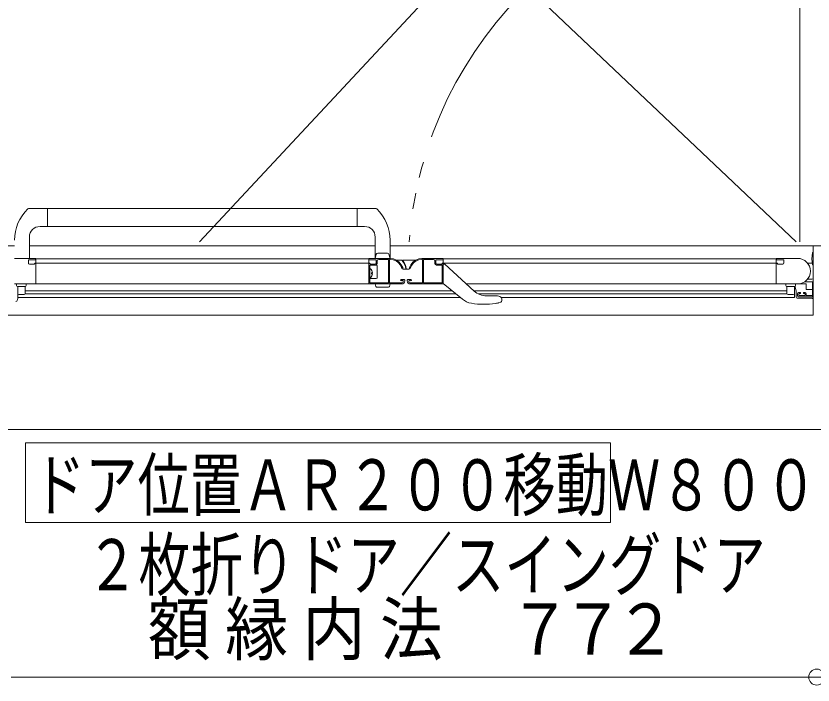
# Model space of a CAD drawing. Units: millimetres on the paper. Extents: x -305 to 305, y -152 to 152.
# Drawn here: x -109.98 to -80.02, y 4.61 to 29.74 of the extents above; entities that cross this region are included whole.
import ezdxf
from ezdxf.enums import TextEntityAlignment as Align

# ---------------------------------------------------------------- set-up
doc = ezdxf.new("R2010")
doc.units = ezdxf.units.MM
doc.linetypes.add('LONG_DOUBLE_CHAIN', pattern=[21.8, 18, -1, 0.6, -0.6, 0.6, -1])
doc.layers.add('0-0_0', color=7, linetype='Continuous', lineweight=9)
doc.layers.add('0-1_VIEW0001', color=7, linetype='Continuous', lineweight=9)
doc.styles.add('ＭＳ ゴシック', font='')
doc.styles.get('ＭＳ ゴシック').set_extended_font_data('MS Gothic')

# ---------------------------------------------------------------- blocks, each defined once
blk = doc.blocks.new('_ORIGIN')
at = {"layer": '0-0_0'}
blk.add_line((0, 0), (-1, 0), dxfattribs=at)
blk.add_circle((0, 0), 0.5, dxfattribs=at)

msp = doc.modelspace()

# ---------------------------------------------------------------- linework, layer by layer
at = {"layer": '0-1_VIEW0001', "linetype": 'LONG_DOUBLE_CHAIN'}
for p, q in [((-80.518, 34.906), (-80.518, 21.263)), ((-93.761, 31.253), (-103.085, 21.263)), ((-91.208, 31.253), (-80.648, 21.263))]:
    msp.add_line(p, q, dxfattribs=at)
at = {"layer": '0-1_VIEW0001'}
for p, q in [((-109.485, 22.515), (-96.471, 22.515)), ((-108.797, 21.835), (-108.797, 22.515)), ((-97.158, 21.835), (-97.158, 22.515)), ((-109.077, 21.835), (-96.877, 21.835)), ((-109.477, 20.635), (-109.477, 21.435)), ((-96.478, 20.635), (-96.478, 21.435)), ((-95.918, 21.317), (-95.918, 20.635)), ((-109.478, 21.103), (-96.478, 21.103)), ((-95.918, 21.103), (-80.018, 21.103)), ((-95.918, 21.103), (-71.437, 21.103)), ((-71.338, 21.103), (-95.918, 21.103)), ((-80.018, 18.503), (-80.018, 21.103)), ((-96.478, 20.635), (-96.436, 20.791)), ((-96.018, 20.835), (-96.378, 20.835)), ((-95.918, 20.635), (-95.96, 20.791)), ((-110.038, 20.635), (-109.25, 20.635)), ((-109.518, 20.563), (-109.518, 20.463)), ((-109.261, 20.583), (-109.498, 20.583)), ((-109.478, 20.423), (-109.298, 20.423)), ((-109.266, 20.455), (-109.261, 20.455)), ((-109.243, 20.592), (-109.255, 20.585)), ((-109.255, 20.454), (-109.243, 20.447)), ((-96.718, 20.623), (-109.238, 20.623)), ((-109.238, 20.623), (-109.238, 20.602)), ((-109.238, 20.455), (-96.718, 20.455)), ((-109.238, 20.436), (-109.238, 19.683)), ((-96.718, 20.602), (-96.718, 20.623)), ((-96.718, 19.683), (-96.718, 20.623)), ((-96.7, 20.585), (-96.712, 20.592)), ((-96.712, 20.447), (-96.7, 20.454)), ((-96.706, 20.635), (-95.917, 20.635)), ((-96.458, 20.583), (-96.694, 20.583)), ((-96.694, 20.455), (-96.69, 20.455)), ((-96.666, 20.387), (-96.466, 20.387)), ((-96.658, 20.423), (-96.478, 20.423)), ((-96.438, 20.463), (-96.438, 20.563)), ((-96.406, 20.447), (-96.406, 20.539)), ((-96.346, 20.599), (-95.986, 20.599)), ((-95.974, 20.587), (-95.974, 19.723)), ((-95.938, 20.587), (-95.938, 19.723)), ((-95.917, 20.599), (-95.926, 20.599)), ((-95.678, 20.571), (-95.493, 20.571)), ((-95.501, 20.395), (-95.441, 20.291)), ((-95.343, 20.563), (-95.427, 20.563)), ((-94.957, 20.571), (-95.318, 20.571)), ((-95.134, 20.395), (-95.194, 20.291)), ((-93.93, 20.635), (-94.719, 20.635)), ((-94.719, 20.599), (-94.71, 20.599)), ((-94.698, 20.587), (-94.698, 19.723)), ((-94.662, 20.587), (-94.662, 19.723)), ((-94.29, 20.599), (-94.65, 20.599)), ((-94.23, 20.447), (-94.23, 20.539)), ((-94.198, 20.463), (-94.198, 20.563)), ((-94.178, 20.583), (-93.941, 20.583)), ((-93.97, 20.387), (-94.17, 20.387)), ((-93.978, 20.423), (-94.158, 20.423)), ((-93.941, 20.455), (-93.946, 20.455)), ((-93.935, 20.585), (-93.923, 20.592)), ((-93.923, 20.447), (-93.935, 20.454)), ((-93.918, 20.623), (-93.918, 19.675)), ((-93.918, 20.623), (-81.398, 20.623)), ((-93.918, 20.602), (-93.918, 20.623)), ((-81.398, 20.455), (-93.918, 20.455)), ((-93.918, 19.683), (-93.918, 20.436)), ((-93.918, 20.415), (-93.858, 20.415)), ((-93.858, 20.415), (-92.758, 19.409)), ((-81.398, 20.623), (-81.398, 19.675)), ((-81.398, 20.623), (-81.398, 20.602)), ((-81.398, 20.436), (-81.398, 19.683)), ((-81.392, 20.592), (-81.38, 20.585)), ((-81.38, 20.454), (-81.392, 20.447)), ((-80.598, 20.635), (-81.386, 20.635)), ((-81.374, 20.583), (-81.138, 20.583)), ((-81.37, 20.455), (-81.374, 20.455)), ((-81.158, 20.423), (-81.338, 20.423)), ((-81.118, 20.563), (-81.118, 20.463)), ((-80.044, 20.455), (-80.223, 20.455)), ((-96.438, 20.375), (-96.678, 20.375)), ((-96.678, 19.723), (-96.678, 20.375)), ((-96.678, 20.155), (-96.678, 20.201)), ((-96.578, 20.092), (-96.614, 20.092)), ((-96.398, 20.335), (-96.398, 19.915)), ((-95.485, 20.296), (-95.532, 20.377)), ((-95.442, 20.287), (-95.442, 20.247)), ((-95.429, 20.235), (-95.337, 20.235)), ((-95.205, 20.235), (-95.3, 20.235)), ((-95.193, 20.287), (-95.193, 20.247)), ((-95.15, 20.296), (-95.103, 20.377)), ((-93.958, 19.723), (-93.958, 20.375)), ((-96.718, 19.675), (-96.718, 19.875)), ((-96.718, 19.743), (-96.718, 19.816)), ((-96.678, 19.909), (-96.678, 19.955)), ((-96.678, 19.875), (-96.438, 19.875)), ((-95.506, 19.839), (-95.386, 19.839)), ((-95.442, 19.799), (-95.483, 19.799)), ((-95.422, 19.755), (-95.422, 19.779)), ((-95.366, 19.819), (-95.366, 19.795)), ((-95.27, 19.819), (-95.27, 19.795)), ((-95.13, 19.839), (-95.25, 19.839)), ((-95.214, 19.755), (-95.214, 19.779)), ((-95.194, 19.799), (-95.152, 19.799)), ((-80.058, 19.855), (-80.223, 19.855)), ((-109.246, 19.675), (-110.038, 19.675)), ((-109.958, 19.675), (-109.958, 19.615)), ((-109.638, 19.575), (-109.918, 19.575)), ((-109.918, 19.113), (-109.918, 19.575)), ((-109.638, 19.315), (-109.638, 19.575)), ((-109.598, 19.615), (-109.598, 19.675)), ((-96.718, 19.7), (-96.718, 19.743)), ((-96.718, 19.695), (-96.718, 19.7)), ((-96.678, 19.675), (-96.71, 19.675)), ((-95.982, 19.715), (-96.67, 19.715)), ((-96.478, 19.675), (-96.452, 19.576)), ((-95.972, 19.555), (-96.424, 19.555)), ((-95.918, 19.675), (-95.945, 19.576)), ((-95.93, 19.715), (-95.462, 19.715)), ((-94.706, 19.715), (-95.174, 19.715)), ((-95.15, 19.675), (-93.926, 19.675)), ((-94.654, 19.715), (-93.966, 19.715)), ((-93.201, 19.104), (-93.918, 19.695)), ((-80.278, 19.675), (-93.049, 19.675)), ((-81.038, 19.615), (-81.038, 19.675)), ((-80.998, 19.575), (-80.718, 19.575)), ((-80.998, 19.315), (-80.998, 19.575)), ((-80.718, 19.165), (-80.718, 19.575)), ((-80.678, 19.675), (-80.678, 19.615)), ((-80.677, 19.675), (-80.598, 19.675)), ((-80.338, 19.754), (-80.046, 19.754)), ((-80.038, 19.746), (-80.038, 19.195)), ((-109.878, 19.275), (-109.678, 19.275)), ((-93.579, 19.415), (-109.638, 19.415)), ((-93.443, 19.303), (-109.638, 19.303)), ((-80.998, 19.418), (-92.767, 19.418)), ((-80.998, 19.306), (-92.61, 19.306)), ((-92.289, 19.228), (-91.958, 19.228)), ((-91.922, 19.228), (-91.923, 19.228)), ((-80.758, 19.275), (-80.958, 19.275)), ((-80.598, 19.315), (-80.598, 19.235)), ((-80.506, 19.355), (-80.558, 19.355)), ((-80.01, 19.195), (-80.558, 19.195)), ((-80.554, 19.247), (-80.554, 19.303)), ((-80.542, 19.315), (-80.506, 19.315)), ((-80.326, 19.235), (-80.542, 19.235)), ((-80.494, 19.327), (-80.494, 19.343)), ((-80.374, 19.343), (-80.374, 19.327)), ((-80.318, 19.355), (-80.362, 19.355)), ((-80.362, 19.315), (-80.326, 19.315)), ((-80.314, 19.303), (-80.314, 19.247)), ((-80.278, 19.247), (-80.278, 19.315)), ((-80.01, 19.235), (-80.266, 19.235)), ((-93.264, 19.162), (-109.918, 19.162)), ((-93.199, 19.107), (-93.201, 19.104)), ((-92.859, 18.953), (-92.86, 18.949)), ((-91.951, 18.943), (-91.951, 18.946)), ((-91.854, 18.959), (-91.844, 18.962)), ((-91.844, 18.962), (-91.757, 18.995)), ((-80.718, 19.165), (-91.718, 19.165)), ((-91.718, 19.111), (-91.718, 19.051)), ((-80.038, 19.146), (-80.618, 19.146)), ((-80.05, 19.13), (-80.038, 19.13)), ((-79.079, 14.203), (-111.558, 14.203)), ((-109.629, 10.708), (-109.629, 13.708)), ((-109.629, 13.708), (-87.629, 13.708)), ((-87.629, 10.708), (-87.629, 13.708)), ((-109.629, 10.708), (-87.629, 10.708)), ((-110.158, 4.905), (-80.478, 4.905))]:
    msp.add_line(p, q, dxfattribs=at)
for points in [[(-80.018, 18.503), (-110.618, 18.503), (-110.618, 21.103), (-110.038, 21.103)], [(-109.498, 20.583), (-109.512, 20.577), (-109.518, 20.563)], [(-109.518, 20.463), (-109.506, 20.435), (-109.478, 20.423)], [(-109.298, 20.423), (-109.283, 20.429), (-109.278, 20.443), (-109.274, 20.452), (-109.266, 20.455)], [(-109.255, 20.585), (-109.258, 20.584), (-109.261, 20.583)], [(-109.261, 20.455), (-109.258, 20.455), (-109.255, 20.454)], [(-109.25, 20.635), (-109.241, 20.632), (-109.238, 20.623)], [(-109.238, 20.602), (-109.239, 20.596), (-109.243, 20.592)], [(-109.243, 20.447), (-109.239, 20.442), (-109.238, 20.436)], [(-109.238, 20.623), (-109.238, 19.675), (-95.486, 19.675)], [(-96.718, 20.623), (-96.714, 20.632), (-96.706, 20.635)], [(-96.712, 20.592), (-96.716, 20.596), (-96.718, 20.602)], [(-96.718, 20.436), (-96.716, 20.442), (-96.712, 20.447)], [(-96.694, 20.583), (-96.697, 20.584), (-96.7, 20.585)], [(-96.7, 20.454), (-96.697, 20.455), (-96.694, 20.455)], [(-96.69, 20.455), (-96.681, 20.452), (-96.678, 20.443), (-96.672, 20.429), (-96.658, 20.423)], [(-96.678, 20.375), (-96.674, 20.384), (-96.666, 20.387)], [(-96.478, 20.423), (-96.449, 20.435), (-96.438, 20.463)], [(-96.466, 20.387), (-96.423, 20.405), (-96.406, 20.447)], [(-96.438, 20.563), (-96.443, 20.577), (-96.458, 20.583)], [(-96.406, 20.539), (-96.388, 20.582), (-96.346, 20.599)], [(-95.986, 20.599), (-95.977, 20.596), (-95.974, 20.587)], [(-95.926, 20.599), (-95.934, 20.596), (-95.938, 20.587)], [(-95.917, 20.635), (-95.793, 20.618), (-95.677, 20.571), (-95.578, 20.494), (-95.501, 20.395)], [(-95.532, 20.377), (-95.603, 20.468), (-95.695, 20.54), (-95.802, 20.583), (-95.917, 20.599)], [(-94.719, 20.635), (-94.843, 20.618), (-94.959, 20.571), (-95.057, 20.494), (-95.134, 20.395)], [(-95.103, 20.377), (-95.032, 20.468), (-94.941, 20.54), (-94.833, 20.583), (-94.719, 20.599)], [(-94.71, 20.599), (-94.701, 20.596), (-94.698, 20.587)], [(-94.65, 20.599), (-94.658, 20.596), (-94.662, 20.587)], [(-94.23, 20.539), (-94.247, 20.582), (-94.29, 20.599)], [(-94.17, 20.387), (-94.212, 20.405), (-94.23, 20.447)], [(-94.198, 20.563), (-94.192, 20.577), (-94.178, 20.583)], [(-94.158, 20.423), (-94.186, 20.435), (-94.198, 20.463)], [(-93.946, 20.455), (-93.954, 20.452), (-93.958, 20.443), (-93.963, 20.429), (-93.978, 20.423)], [(-93.958, 20.375), (-93.961, 20.384), (-93.97, 20.387)], [(-93.941, 20.583), (-93.938, 20.584), (-93.935, 20.585)], [(-93.935, 20.454), (-93.938, 20.455), (-93.941, 20.455)], [(-93.918, 20.623), (-93.921, 20.632), (-93.93, 20.635)], [(-93.923, 20.592), (-93.919, 20.596), (-93.918, 20.602)], [(-93.918, 20.436), (-93.919, 20.442), (-93.923, 20.447)], [(-81.386, 20.635), (-81.394, 20.632), (-81.398, 20.623)], [(-81.398, 20.602), (-81.396, 20.596), (-81.392, 20.592)], [(-81.392, 20.447), (-81.396, 20.442), (-81.398, 20.436)], [(-81.38, 20.585), (-81.377, 20.584), (-81.374, 20.583)], [(-81.374, 20.455), (-81.377, 20.455), (-81.38, 20.454)], [(-81.338, 20.423), (-81.352, 20.429), (-81.358, 20.443), (-81.361, 20.452), (-81.37, 20.455)], [(-81.118, 20.463), (-81.129, 20.435), (-81.158, 20.423)], [(-81.138, 20.583), (-81.123, 20.577), (-81.118, 20.563)], [(-96.578, 20.058), (-96.614, 20.058), (-96.614, 20.092)], [(-95.441, 20.291), (-95.459, 20.255), (-95.484, 20.287), (-95.484, 20.292), (-95.485, 20.296)], [(-95.194, 20.291), (-95.176, 20.255), (-95.151, 20.287), (-95.151, 20.292), (-95.15, 20.296)], [(-95.483, 19.799), (-95.487, 19.799), (-95.491, 19.797), (-95.528, 19.807), (-95.506, 19.839)], [(-95.422, 19.779), (-95.427, 19.793), (-95.442, 19.799)], [(-95.386, 19.839), (-95.371, 19.833), (-95.366, 19.819)], [(-95.25, 19.839), (-95.264, 19.833), (-95.27, 19.819)], [(-95.214, 19.779), (-95.208, 19.793), (-95.194, 19.799)], [(-95.152, 19.799), (-95.148, 19.799), (-95.145, 19.797), (-95.107, 19.807), (-95.13, 19.839)], [(-109.238, 19.683), (-109.24, 19.678), (-109.246, 19.675)], [(-96.71, 19.675), (-96.715, 19.678), (-96.718, 19.683)], [(-96.67, 19.715), (-96.675, 19.718), (-96.678, 19.723)], [(-95.974, 19.723), (-95.976, 19.718), (-95.982, 19.715)], [(-95.938, 19.723), (-95.935, 19.718), (-95.93, 19.715)], [(-94.698, 19.723), (-94.7, 19.718), (-94.706, 19.715)], [(-94.662, 19.723), (-94.659, 19.718), (-94.654, 19.715)], [(-93.966, 19.715), (-93.96, 19.718), (-93.958, 19.723)], [(-93.926, 19.675), (-93.92, 19.678), (-93.918, 19.683)], [(-81.398, 19.683), (-81.395, 19.678), (-81.39, 19.675)], [(-80.696, 19.584), (-80.693, 19.573), (-80.688, 19.553), (-80.683, 19.533), (-80.678, 19.513)], [(-80.65, 19.178), (-80.65, 19.405), (-80.678, 19.513)], [(-80.038, 19.461), (-80.278, 19.461), (-80.278, 19.675)], [(-80.558, 19.355), (-80.586, 19.344), (-80.598, 19.315)], [(-80.598, 19.235), (-80.586, 19.207), (-80.558, 19.195)], [(-80.554, 19.303), (-80.55, 19.312), (-80.542, 19.315)], [(-80.542, 19.235), (-80.55, 19.239), (-80.554, 19.247)], [(-80.494, 19.343), (-80.497, 19.352), (-80.506, 19.355)], [(-80.506, 19.315), (-80.497, 19.319), (-80.494, 19.327)], [(-80.362, 19.355), (-80.37, 19.352), (-80.374, 19.343)], [(-80.374, 19.327), (-80.37, 19.319), (-80.362, 19.315)], [(-80.326, 19.315), (-80.317, 19.312), (-80.314, 19.303)], [(-80.314, 19.247), (-80.317, 19.239), (-80.326, 19.235)], [(-80.278, 19.315), (-80.289, 19.344), (-80.318, 19.355)], [(-80.266, 19.235), (-80.274, 19.239), (-80.278, 19.247)], [(-91.844, 18.962), (-91.846, 18.962), (-91.859, 18.96), (-91.882, 18.956), (-91.914, 18.951), (-91.951, 18.946)], [(-80.05, 19.13), (-80.047, 19.128), (-80.045, 19.125), (-80.043, 19.123), (-80.041, 19.121), (-80.04, 19.12), (-80.039, 19.119), (-80.038, 19.118), (-80.038, 19.118)]]:
    msp.add_lwpolyline(points, dxfattribs=at)
at = {"layer": '0-1_VIEW0001', "linetype": 'LONG_DOUBLE_CHAIN'}
msp.add_arc((-80.518, 20.179), 14.726, 90, 175.7784, dxfattribs=at)
at = {"layer": '0-1_VIEW0001'}
for centre, radius, start, end in [((-108.397, 21.317), 1.64, 134.2201, 180), ((-109.485, 22.435), 0.08, 90, 134.2201), ((-96.47, 22.435), 0.08, 45.7799, 90), ((-97.558, 21.317), 1.64, 0, 45.7799), ((-109.077, 21.435), 0.4, 90, 180), ((-96.878, 21.435), 0.4, 0, 90), ((-96.378, 20.775), 0.06, 90, 165), ((-96.018, 20.775), 0.06, 15, 90), ((-79.015, 20.623), 1.043, 167.576, 192.424), ((-80.014, 20.843), 0.02, 90, 167.576), ((-95.493, 20.531), 0.04, 39.4456, 90), ((-95.95, 20.155), 0.632, 8.5307, 39.4456), ((-95.427, 20.551), 0.012, 90, 217.3828), ((-95.946, 20.155), 0.64, 8.1091, 37.3828), ((-95.318, 20.531), 0.04, 90, 121.2592), ((-80.598, 20.155), 0.48, 270, 90), ((-80.014, 20.403), 0.02, 192.424, 270), ((-96.667, 20.234), 0.011, 52.2859, 180), ((-96.79, 20.075), 0.212, 4.5994, 52.2859), ((-96.438, 20.335), 0.04, 0, 90), ((-95.43, 20.247), 0.012, 180, 270), ((-95.337, 20.247), 0.012, 270, 8.5307), ((-95.3, 20.247), 0.012, 188.1091, 270), ((-95.205, 20.247), 0.012, 270, 0), ((-96.667, 19.916), 0.011, 180, 307.7141), ((-96.79, 20.075), 0.212, 307.7141, 355.4006), ((-96.438, 19.915), 0.04, 270, 0), ((-95.486, 19.795), 0.12, 270, 0), ((-95.15, 19.795), 0.12, 180, 270), ((-80.058, 19.895), 0.04, 270, 0), ((-109.918, 19.615), 0.04, 180, 270), ((-109.638, 19.615), 0.04, 270, 0), ((-96.424, 19.583), 0.028, 195, 270), ((-95.972, 19.583), 0.028, 270, 345), ((-95.462, 19.755), 0.04, 270, 0), ((-95.174, 19.755), 0.04, 180, 270), ((-80.998, 19.615), 0.04, 180, 270), ((-80.718, 19.615), 0.04, 270, 0), ((-80.046, 19.746), 0.008, 0, 90), ((-109.878, 19.315), 0.04, 180, 270), ((-109.678, 19.315), 0.04, 270, 0), ((-92.29, 19.921), 0.693, 227.5638, 270.1113), ((-91.917, 0.816), 18.412, 90.0166, 90.1273), ((-91.922, 20.064), 0.836, 269.9965, 270.4865), ((-91.915, 18.948), 0.28, 54.184, 91.096), ((-91.915, 18.951), 0.277, 89.9707, 90.7402), ((-80.958, 19.315), 0.04, 180, 270), ((-80.758, 19.315), 0.04, 270, 0), ((-80.038, 19.438), 0.02, 0, 90), ((-110.035, 19.116), 0.118, 295.7869, 1.5374), ((-92.743, 19.66), 0.72, 230.4856, 260.6984), ((-92.385, 21.846), 2.935, 260.6984, 278.5184), ((-91.778, 19.051), 0.06, 290.9739, 360), ((-91.798, 19.111), 0.08, 360, 54.184), ((-80.618, 19.178), 0.032, 180, 270), ((-80.038, 19.138), 0.008, 0, 90), ((-80.038, 19.138), 0.008, 270, 0), ((-80.038, 19.138), 0.02, 270, 0)]:
    msp.add_arc(centre, radius, start, end, dxfattribs=at)

# ---------------------------------------------------------------- block references
at = {"layer": '0-1_VIEW0001', "xscale": 0.6, "yscale": 0.6}
msp.add_blockref('_ORIGIN', (-79.878, 4.905), dxfattribs=at)
at = {"layer": '0-1_VIEW0001', "xscale": 0.6, "yscale": 0.6, "rotation": 180}
msp.add_blockref('_ORIGIN', (-79.878, 4.905), dxfattribs=at)

# ---------------------------------------------------------------- texts
at = {"layer": '0-1_VIEW0001', "style": 'ＭＳ ゴシック'}
for s, width, p in [('ドア位置ＡＲ２００移動Ｗ８００', 0.75, (-109.344, 10.589)), ('２枚折りドア／スイングドア', 0.75, (-107.344, 7.592)), ('額', 0.9, (-105.024, 5.171)), ('縁', 0.9, (-102.116, 5.171)), ('内', 0.9, (-99.208, 5.171)), ('法', 0.9, (-96.3, 5.171)), ('７', 0.9, (-91.46, 5.171)), ('７', 0.9, (-89.472, 5.171)), ('２', 0.9, (-87.484, 5.171))]:
    msp.add_text(s, height=1.921, dxfattribs=dict(at, width=width)).set_placement(p, align=Align.BOTTOM_LEFT)

doc.saveas('drawing.dxf')
